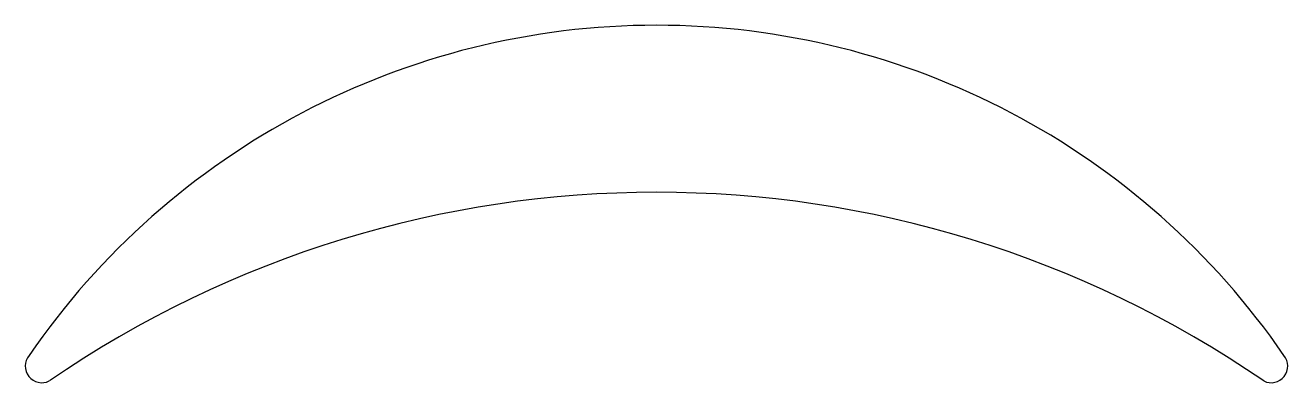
# Model space of a CAD drawing. Extents: x 2085.9 to 2104.9, y 1756.2 to 1761.6.
import ezdxf

# ---------------------------------------------------------------- set-up
doc = ezdxf.new("R2010")
doc.units = 0
doc.layers.get('0').update_dxf_attribs({"linetype": 'CONTINUOUS'})

msp = doc.modelspace()

# ---------------------------------------------------------------- linework, layer by layer
at = {"linetype": 'CONTINUOUS'}
for centre, radius, start, end in [((2095.369, 1750.097), 11.465, 34.5552, 145.4448), ((2095.369, 1742.913), 16.139, 55.5144, 124.4856), ((2086.119, 1756.44), 0.25, 140.1984, 296.5926), ((2104.619, 1756.44), 0.25, 243.4074, 39.8016)]:
    msp.add_arc(centre, radius, start, end, dxfattribs=at)

doc.saveas('drawing.dxf')
